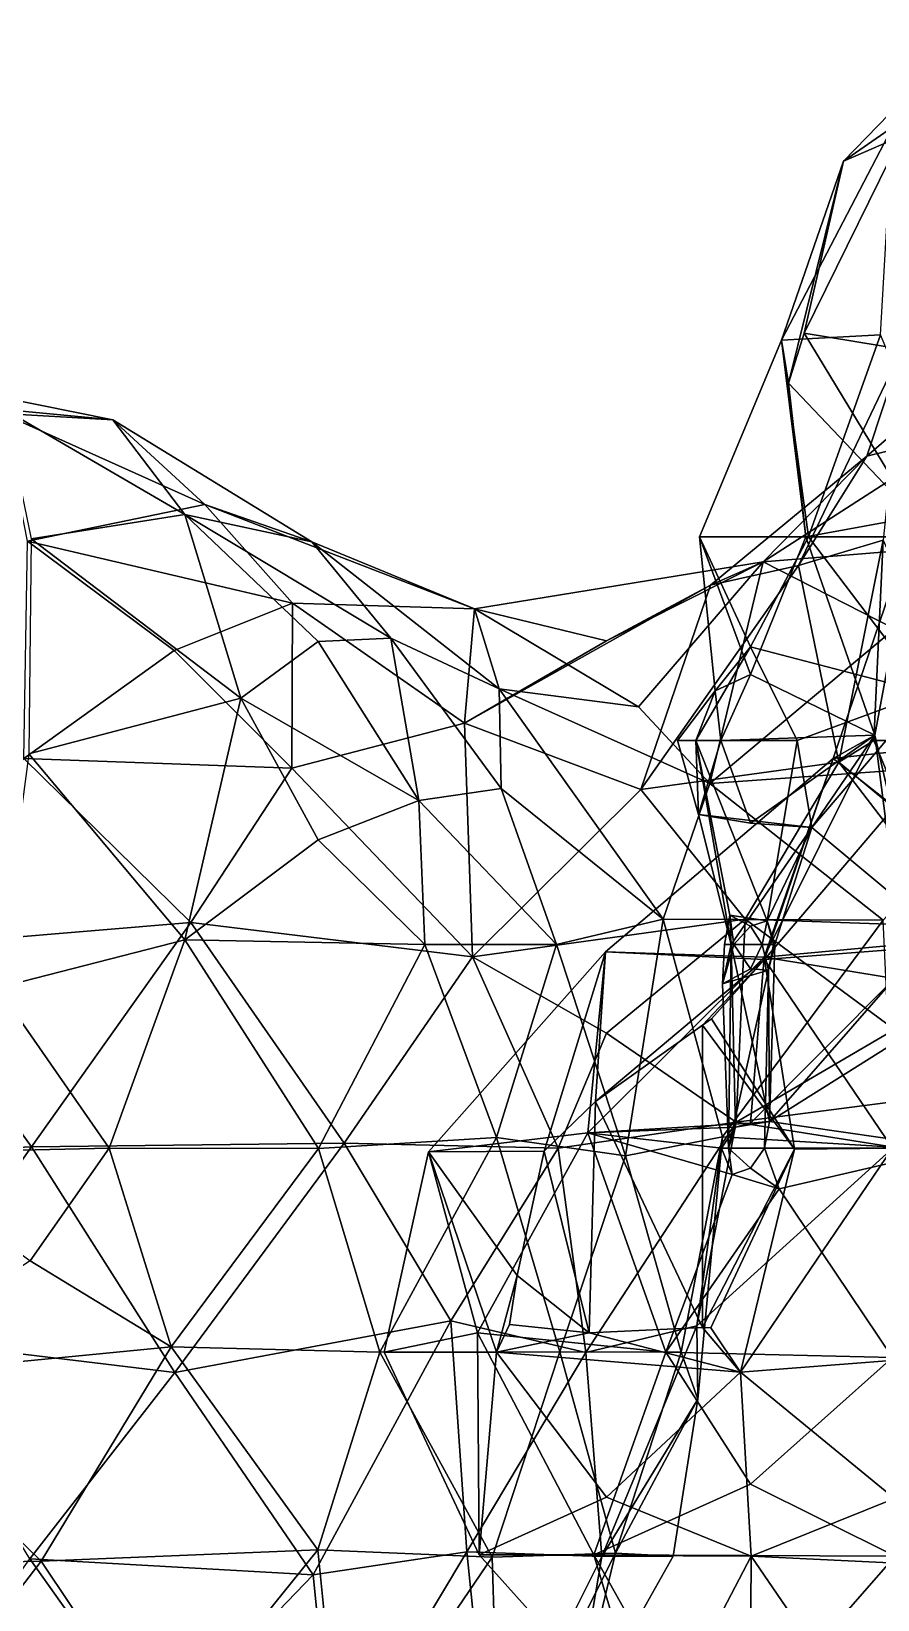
# Model space of a CAD drawing. Extents: x 290034 to 295698, y 4553723 to 4561693.
# Drawn here: x 293511.3 to 293585.3, y 4558778.4 to 4558915.5 of the extents above; entities that cross this region are included whole.
import ezdxf

# ---------------------------------------------------------------- set-up
doc = ezdxf.new("R2010")
doc.units = 0
doc.layers.add('Au_ppm_Pref_-_0_2', color=7, linetype='CONTINUOUS')

msp = doc.modelspace()

# ---------------------------------------------------------------- linework, layer by layer
at = {"layer": 'Au_ppm_Pref_-_0_2'}
for points in [[(293582.33, 4558904.13, 1906.52), (293593.35, 4558915.48, 1906.52), (293587.38, 4558906.31, 1912.26)], [(293582.33, 4558904.13, 1906.52), (293586.62, 4558907.1, 1900.61), (293593.35, 4558915.48, 1906.52)], [(293582.33, 4558904.13, 1906.52), (293576.91, 4558888.49, 1901.11), (293586.62, 4558907.1, 1900.61)], [(293586.62, 4558907.1, 1900.61), (293576.91, 4558888.49, 1901.11), (293585.57, 4558888.96, 1894.41)], [(293578.89, 4558889.1, 1911.97), (293587.38, 4558906.31, 1912.26), (293596.63, 4558886.17, 1914.75)], [(293578.89, 4558889.1, 1911.97), (293582.33, 4558904.13, 1906.52), (293587.38, 4558906.31, 1912.26)], [(293582.33, 4558904.13, 1906.52), (293577.53, 4558884.71, 1906.52), (293576.91, 4558888.49, 1901.11)], [(293578.89, 4558889.1, 1911.97), (293577.53, 4558884.71, 1906.52), (293582.33, 4558904.13, 1906.52)], [(293584.38, 4558878.33, 1816.23), (293598.29, 4558890.36, 1816.45), (293587.54, 4558887.93, 1823.49)], [(293598.29, 4558890.36, 1816.45), (293584.38, 4558878.33, 1816.23), (293592.92, 4558880.45, 1811.49)], [(293579.27, 4558871.28, 1895.1), (293585.57, 4558888.96, 1894.41), (293576.91, 4558888.49, 1901.11)], [(293588.63, 4558873.05, 1912.04), (293577.53, 4558884.71, 1906.52), (293578.89, 4558889.1, 1911.97)], [(293588.63, 4558873.05, 1912.04), (293578.89, 4558889.1, 1911.97), (293596.63, 4558886.17, 1914.75)], [(293579.27, 4558871.28, 1895.1), (293592.99, 4558871.28, 1891.62), (293585.57, 4558888.96, 1894.41)], [(293579.05, 4558871.28, 1905.8), (293569.75, 4558871.28, 1900.58), (293576.91, 4558888.49, 1901.11)], [(293569.75, 4558871.28, 1900.58), (293579.27, 4558871.28, 1895.1), (293576.91, 4558888.49, 1901.11)], [(293576.91, 4558888.49, 1901.11), (293577.53, 4558884.71, 1906.52), (293579.05, 4558871.28, 1905.8)], [(293587.54, 4558887.93, 1823.49), (293585.81, 4558870.99, 1829.4), (293578.41, 4558868.79, 1821.69)], [(293584.38, 4558878.33, 1816.23), (293587.54, 4558887.93, 1823.49), (293578.41, 4558868.79, 1821.69)], [(293508.8, 4558882.07, 1810.29), (293498.92, 4558885.44, 1805.57), (293518.44, 4558881.51, 1805.55)], [(293518.44, 4558881.51, 1805.55), (293498.92, 4558885.44, 1805.57), (293508.97, 4558882.41, 1800.79)], [(293588.63, 4558873.05, 1912.04), (293579.05, 4558871.28, 1905.8), (293577.53, 4558884.71, 1906.52)], [(293510.98, 4558870.9, 1817.17), (293508.8, 4558882.07, 1810.29), (293526.49, 4558874.11, 1811.79)], [(293518.44, 4558881.51, 1805.55), (293526.49, 4558874.11, 1811.79), (293508.8, 4558882.07, 1810.29)], [(293518.44, 4558881.51, 1805.55), (293508.97, 4558882.41, 1800.79), (293524.75, 4558873.25, 1799.51)], [(293511.29, 4558871.11, 1793.84), (293524.75, 4558873.25, 1799.51), (293508.97, 4558882.41, 1800.79)], [(293535.84, 4558870.85, 1805.5), (293526.49, 4558874.11, 1811.79), (293518.44, 4558881.51, 1805.55)], [(293535.84, 4558870.85, 1805.5), (293518.44, 4558881.51, 1805.55), (293524.75, 4558873.25, 1799.51)], [(293592.92, 4558880.45, 1811.49), (293584.38, 4558878.33, 1816.23), (293575.32, 4558869.1, 1812.07)], [(293592.92, 4558880.45, 1811.49), (293575.32, 4558869.1, 1812.07), (293599.36, 4558871.05, 1809.21)], [(293584.38, 4558878.33, 1816.23), (293578.41, 4558868.79, 1821.69), (293570.71, 4558867.07, 1817.43)], [(293584.38, 4558878.33, 1816.23), (293570.71, 4558867.07, 1817.43), (293575.32, 4558869.1, 1812.07)], [(293526.49, 4558874.11, 1811.79), (293534.14, 4558865.48, 1816.57), (293510.98, 4558870.9, 1817.17)], [(293534.14, 4558865.48, 1816.57), (293526.49, 4558874.11, 1811.79), (293550.06, 4558865, 1810.73)], [(293550.06, 4558865, 1810.73), (293526.49, 4558874.11, 1811.79), (293535.84, 4558870.85, 1805.5)], [(293529.65, 4558857.18, 1792.47), (293524.75, 4558873.25, 1799.51), (293511.29, 4558871.11, 1793.84)], [(293535.84, 4558870.85, 1805.5), (293524.75, 4558873.25, 1799.51), (293542.74, 4558862.42, 1799.62)], [(293542.74, 4558862.42, 1799.62), (293524.75, 4558873.25, 1799.51), (293536.41, 4558862.13, 1796.73)], [(293536.41, 4558862.13, 1796.73), (293524.75, 4558873.25, 1799.51), (293529.65, 4558857.18, 1792.47)], [(293579.05, 4558871.28, 1905.8), (293588.63, 4558873.05, 1912.04), (293585.07, 4558853.94, 1906.89)], [(293595.38, 4558853.47, 1914.36), (293581.44, 4558851.9, 1912.46), (293588.63, 4558873.05, 1912.04)], [(293588.63, 4558873.05, 1912.04), (293581.44, 4558851.9, 1912.46), (293585.07, 4558853.94, 1906.89)], [(293510.98, 4558870.9, 1817.17), (293523.81, 4558861.36, 1820.06), (293510.67, 4558851.92, 1822.79)], [(293534.14, 4558865.48, 1816.57), (293523.81, 4558861.36, 1820.06), (293510.98, 4558870.9, 1817.17)], [(293511.1, 4558852.32, 1787.9), (293529.65, 4558857.18, 1792.47), (293511.29, 4558871.11, 1793.84)], [(293574.2, 4558859.25, 1902.51), (293571.11, 4558857.84, 1900.58), (293569.75, 4558871.28, 1900.58)], [(293574.2, 4558859.25, 1902.51), (293569.75, 4558871.28, 1900.58), (293579.05, 4558871.28, 1905.8)], [(293574.2, 4558861.67, 1897.85), (293579.27, 4558871.28, 1895.1), (293569.75, 4558871.28, 1900.58)], [(293574.2, 4558861.67, 1897.85), (293569.75, 4558871.28, 1900.58), (293571.11, 4558857.84, 1900.58)], [(293585.07, 4558853.94, 1906.89), (293574.2, 4558859.25, 1902.51), (293579.05, 4558871.28, 1905.8)], [(293574.2, 4558861.67, 1897.85), (293589.63, 4558857.66, 1895.55), (293579.27, 4558871.28, 1895.1)], [(293575.32, 4558869.1, 1812.07), (293586.8, 4558863.24, 1808.24), (293599.36, 4558871.05, 1809.21)], [(293581.92, 4558851.58, 1824.33), (293578.41, 4558868.79, 1821.69), (293585.81, 4558870.99, 1829.4)], [(293589.63, 4558857.66, 1895.55), (293592.99, 4558871.28, 1891.62), (293579.27, 4558871.28, 1895.1)], [(293584.99, 4558853.47, 1829.31), (293581.92, 4558851.58, 1824.33), (293585.81, 4558870.99, 1829.4)], [(293593.53, 4558853.47, 1834.08), (293584.99, 4558853.47, 1829.31), (293585.81, 4558870.99, 1829.4)], [(293550.06, 4558865, 1810.73), (293535.84, 4558870.85, 1805.5), (293552.23, 4558858.01, 1804.12)], [(293542.74, 4558862.42, 1799.62), (293552.23, 4558858.01, 1804.12), (293535.84, 4558870.85, 1805.5)], [(293561.6, 4558862.19, 1814.4), (293550.06, 4558865, 1810.73), (293575.32, 4558869.1, 1812.07)], [(293575.32, 4558869.1, 1812.07), (293550.06, 4558865, 1810.73), (293564.42, 4558856.42, 1809.18)], [(293575.32, 4558869.1, 1812.07), (293570.71, 4558867.07, 1817.43), (293561.6, 4558862.19, 1814.4)], [(293564.42, 4558856.42, 1809.18), (293570.66, 4558849.72, 1806.54), (293575.32, 4558869.1, 1812.07)], [(293578.41, 4558868.79, 1821.69), (293581.92, 4558851.58, 1824.33), (293564.6, 4558849.19, 1820.53)], [(293570.71, 4558867.07, 1817.43), (293578.41, 4558868.79, 1821.69), (293564.6, 4558849.19, 1820.53)], [(293575.32, 4558869.1, 1812.07), (293570.66, 4558849.72, 1806.54), (293586.8, 4558863.24, 1808.24)], [(293570.71, 4558867.07, 1817.43), (293564.6, 4558849.19, 1820.53), (293549.18, 4558855.01, 1818.05)], [(293570.71, 4558867.07, 1817.43), (293549.18, 4558855.01, 1818.05), (293561.6, 4558862.19, 1814.4)], [(293534.09, 4558851.07, 1821.48), (293523.81, 4558861.36, 1820.06), (293534.14, 4558865.48, 1816.57)], [(293534.14, 4558865.48, 1816.57), (293549.18, 4558855.01, 1818.05), (293534.09, 4558851.07, 1821.48)], [(293550.06, 4558865, 1810.73), (293549.18, 4558855.01, 1818.05), (293534.14, 4558865.48, 1816.57)], [(293561.6, 4558862.19, 1814.4), (293549.18, 4558855.01, 1818.05), (293550.06, 4558865, 1810.73)], [(293552.23, 4558858.01, 1804.12), (293564.42, 4558856.42, 1809.18), (293550.06, 4558865, 1810.73)], [(293598.62, 4558851.72, 1807.59), (293586.8, 4558863.24, 1808.24), (293570.66, 4558849.72, 1806.54)], [(293534.09, 4558851.07, 1821.48), (293510.67, 4558851.92, 1822.79), (293523.81, 4558861.36, 1820.06)], [(293545.21, 4558848.25, 1795.51), (293536.41, 4558862.13, 1796.73), (293529.65, 4558857.18, 1792.47)], [(293542.74, 4558862.42, 1799.62), (293536.41, 4558862.13, 1796.73), (293545.21, 4558848.25, 1795.51)], [(293552.41, 4558849.28, 1799.62), (293552.23, 4558858.01, 1804.12), (293542.74, 4558862.42, 1799.62)], [(293552.41, 4558849.28, 1799.62), (293542.74, 4558862.42, 1799.62), (293545.21, 4558848.25, 1795.51)], [(293571.11, 4558857.84, 1900.58), (293569.43, 4558853.47, 1898.33), (293574.2, 4558861.67, 1897.85)], [(293574.2, 4558861.67, 1897.85), (293569.43, 4558853.47, 1898.33), (293578.29, 4558853.47, 1898.66)], [(293574.2, 4558861.67, 1897.85), (293578.29, 4558853.47, 1898.66), (293589.63, 4558857.66, 1895.55)], [(293574.2, 4558859.25, 1902.51), (293571.62, 4558853.47, 1901.8), (293571.11, 4558857.84, 1900.58)], [(293574.2, 4558859.25, 1902.51), (293585.07, 4558853.94, 1906.89), (293571.62, 4558853.47, 1901.8)], [(293511.1, 4558852.32, 1787.9), (293524.75, 4558836.06, 1787.16), (293529.65, 4558857.18, 1792.47)], [(293524.75, 4558836.06, 1787.16), (293536.41, 4558844.79, 1790.63), (293529.65, 4558857.18, 1792.47)], [(293545.21, 4558848.25, 1795.51), (293529.65, 4558857.18, 1792.47), (293536.41, 4558844.79, 1790.63)], [(293570.66, 4558849.72, 1806.54), (293564.42, 4558856.42, 1809.18), (293552.23, 4558858.01, 1804.12)], [(293570.66, 4558849.72, 1806.54), (293552.23, 4558858.01, 1804.12), (293566.57, 4558837.86, 1804.27)], [(293566.57, 4558837.86, 1804.27), (293552.23, 4558858.01, 1804.12), (293552.41, 4558849.28, 1799.62)], [(293571.62, 4558853.47, 1901.8), (293567.83, 4558853.47, 1900.58), (293571.11, 4558857.84, 1900.58)], [(293571.11, 4558857.84, 1900.58), (293567.83, 4558853.47, 1900.58), (293569.43, 4558853.47, 1898.33)], [(293579.56, 4558845.89, 1900.58), (293589.63, 4558857.66, 1895.55), (293578.29, 4558853.47, 1898.66)], [(293579.56, 4558845.89, 1900.58), (293588.67, 4558838.29, 1900.58), (293589.63, 4558857.66, 1895.55)], [(293549.9, 4558834.58, 1822.01), (293534.09, 4558851.07, 1821.48), (293549.18, 4558855.01, 1818.05)], [(293564.6, 4558849.19, 1820.53), (293549.9, 4558834.58, 1822.01), (293549.18, 4558855.01, 1818.05)], [(293571.62, 4558853.47, 1901.8), (293569.65, 4558847.02, 1900.58), (293567.83, 4558853.47, 1900.58)], [(293567.83, 4558853.47, 1900.58), (293569.65, 4558847.02, 1900.58), (293569.43, 4558853.47, 1898.33)], [(293569.43, 4558853.47, 1898.33), (293569.65, 4558847.02, 1900.58), (293572.51, 4558835.65, 1895.44)], [(293569.43, 4558853.47, 1898.33), (293572.51, 4558835.65, 1895.44), (293572.4, 4558838.21, 1894.64)], [(293569.43, 4558853.47, 1898.33), (293572.4, 4558838.21, 1894.64), (293575.67, 4558837.72, 1894.64)], [(293569.43, 4558853.47, 1898.33), (293575.67, 4558837.72, 1894.64), (293578.29, 4558853.47, 1898.66)], [(293571.62, 4558853.47, 1901.8), (293574.2, 4558846.26, 1902.99), (293569.65, 4558847.02, 1900.58)], [(293571.62, 4558853.47, 1901.8), (293585.07, 4558853.94, 1906.89), (293574.2, 4558846.26, 1902.99)], [(293579.56, 4558845.89, 1900.58), (293574.2, 4558846.26, 1902.99), (293585.07, 4558853.94, 1906.89)], [(293587.41, 4558835.65, 1900.87), (293585.07, 4558853.94, 1906.89), (293575.41, 4558834.53, 1906.78)], [(293581.44, 4558851.9, 1912.46), (293575.41, 4558834.53, 1906.78), (293585.07, 4558853.94, 1906.89)], [(293579.56, 4558845.89, 1900.58), (293578.29, 4558853.47, 1898.66), (293575.67, 4558837.72, 1894.64)], [(293579.56, 4558845.89, 1900.58), (293585.07, 4558853.94, 1906.89), (293588.67, 4558838.29, 1900.58)], [(293595.38, 4558853.47, 1914.36), (293586.8, 4558847.69, 1916.48), (293581.44, 4558851.9, 1912.46)], [(293584.99, 4558853.47, 1829.31), (293590.33, 4558840.63, 1829.31), (293581.92, 4558851.58, 1824.33)], [(293590.33, 4558840.63, 1829.31), (293584.99, 4558853.47, 1829.31), (293593.53, 4558853.47, 1834.08)], [(293588.67, 4558838.29, 1900.58), (293585.07, 4558853.94, 1906.89), (293587.41, 4558835.65, 1900.87)], [(293510.67, 4558851.92, 1822.79), (293525.26, 4558837.57, 1823.94), (293498.74, 4558835.36, 1825.27)], [(293511.1, 4558852.32, 1787.9), (293508.35, 4558831.87, 1784.4), (293524.75, 4558836.06, 1787.16)], [(293534.09, 4558851.07, 1821.48), (293525.26, 4558837.57, 1823.94), (293510.67, 4558851.92, 1822.79)], [(293581.44, 4558851.9, 1912.46), (293575.44, 4558834.34, 1917.38), (293561.52, 4558835.02, 1912.44)], [(293581.44, 4558851.9, 1912.46), (293561.52, 4558835.02, 1912.44), (293575.41, 4558834.53, 1906.78)], [(293598.62, 4558851.72, 1807.59), (293570.66, 4558849.72, 1806.54), (293585.8, 4558837.78, 1807.59)], [(293586.8, 4558847.69, 1916.48), (293575.44, 4558834.34, 1917.38), (293581.44, 4558851.9, 1912.46)], [(293549.9, 4558834.58, 1822.01), (293525.26, 4558837.57, 1823.94), (293534.09, 4558851.07, 1821.48)], [(293564.6, 4558849.19, 1820.53), (293581.92, 4558851.58, 1824.33), (293573.73, 4558837.87, 1821.36)], [(293599.55, 4558836.97, 1823.05), (293573.73, 4558837.87, 1821.36), (293581.92, 4558851.58, 1824.33)], [(293581.92, 4558851.58, 1824.33), (293590.33, 4558840.63, 1829.31), (293599.55, 4558836.97, 1823.05)], [(293552.41, 4558849.28, 1799.62), (293545.21, 4558848.25, 1795.51), (293557.23, 4558835.65, 1798.22)], [(293573.73, 4558837.87, 1821.36), (293549.9, 4558834.58, 1822.01), (293564.6, 4558849.19, 1820.53)], [(293557.23, 4558835.65, 1798.22), (293566.57, 4558837.86, 1804.27), (293552.41, 4558849.28, 1799.62)], [(293566.57, 4558837.86, 1804.27), (293585.8, 4558837.78, 1807.59), (293570.66, 4558849.72, 1806.54)], [(293545.21, 4558848.25, 1795.51), (293536.41, 4558844.79, 1790.63), (293545.72, 4558835.65, 1792.23)], [(293545.72, 4558835.65, 1792.23), (293557.23, 4558835.65, 1798.22), (293545.21, 4558848.25, 1795.51)], [(293586.8, 4558847.69, 1916.48), (293598.17, 4558836.09, 1918.72), (293575.44, 4558834.34, 1917.38)], [(293579.56, 4558845.89, 1900.58), (293569.65, 4558847.02, 1900.58), (293574.2, 4558846.26, 1902.99)], [(293579.56, 4558845.89, 1900.58), (293572.51, 4558835.65, 1895.44), (293569.65, 4558847.02, 1900.58)], [(293579.56, 4558845.89, 1900.58), (293576.33, 4558835.65, 1895.65), (293572.51, 4558835.65, 1895.44)], [(293579.56, 4558845.89, 1900.58), (293575.67, 4558837.72, 1894.64), (293576.33, 4558835.65, 1895.65)], [(293536.41, 4558844.79, 1790.63), (293524.75, 4558836.06, 1787.16), (293545.72, 4558835.65, 1792.23)], [(293572.51, 4558835.65, 1895.44), (293571.92, 4558835.65, 1894.64), (293572.4, 4558838.21, 1894.64)], [(293572.4, 4558838.21, 1894.64), (293571.92, 4558835.65, 1894.64), (293572.74, 4558835.65, 1893.95)], [(293575.67, 4558837.72, 1894.64), (293572.4, 4558838.21, 1894.64), (293574.2, 4558837.26, 1894.11)], [(293572.4, 4558838.21, 1894.64), (293572.74, 4558835.65, 1893.95), (293574.2, 4558837.26, 1894.11)], [(293525.26, 4558837.57, 1823.94), (293511.34, 4558817.95, 1825.7), (293498.74, 4558835.36, 1825.27)], [(293525.26, 4558837.57, 1823.94), (293538.67, 4558818.27, 1823.89), (293511.34, 4558817.95, 1825.7)], [(293525.26, 4558837.57, 1823.94), (293549.9, 4558834.58, 1822.01), (293538.67, 4558818.27, 1823.89)], [(293573.73, 4558837.87, 1821.36), (293561.6, 4558827.89, 1820.02), (293549.9, 4558834.58, 1822.01)], [(293566.57, 4558837.86, 1804.27), (293557.23, 4558835.65, 1798.22), (293563.26, 4558817.17, 1798.91)], [(293573.73, 4558837.87, 1821.36), (293572.96, 4558820.12, 1817.06), (293561.6, 4558827.89, 1820.02)], [(293571.76, 4558818.84, 1805.52), (293566.57, 4558837.86, 1804.27), (293563.26, 4558817.17, 1798.91)], [(293571.76, 4558818.84, 1805.52), (293585.8, 4558837.78, 1807.59), (293566.57, 4558837.86, 1804.27)], [(293586.74, 4558817.93, 1811.51), (293585.8, 4558837.78, 1807.59), (293571.76, 4558818.84, 1805.52)], [(293574.2, 4558837.26, 1894.11), (293572.74, 4558835.65, 1893.95), (293575.22, 4558835.65, 1894.17)], [(293573.73, 4558837.87, 1821.36), (293586.8, 4558828.22, 1819.91), (293572.96, 4558820.12, 1817.06)], [(293599.55, 4558836.97, 1823.05), (293586.8, 4558828.22, 1819.91), (293573.73, 4558837.87, 1821.36)], [(293575.67, 4558837.72, 1894.64), (293574.2, 4558837.26, 1894.11), (293575.22, 4558835.65, 1894.17)], [(293575.67, 4558837.72, 1894.64), (293575.22, 4558835.65, 1894.17), (293576.22, 4558835.65, 1894.64)], [(293576.33, 4558835.65, 1895.65), (293575.67, 4558837.72, 1894.64), (293576.22, 4558835.65, 1894.64)], [(293485.39, 4558816.75, 1823.87), (293498.74, 4558835.36, 1825.27), (293511.34, 4558817.95, 1825.7)], [(293508.35, 4558831.87, 1784.4), (293518.11, 4558817.83, 1784.48), (293524.75, 4558836.06, 1787.16)], [(293518.11, 4558817.83, 1784.48), (293536.44, 4558817.82, 1787.72), (293524.75, 4558836.06, 1787.16)], [(293536.44, 4558817.82, 1787.72), (293545.72, 4558835.65, 1792.23), (293524.75, 4558836.06, 1787.16)], [(293536.44, 4558817.82, 1787.72), (293551.99, 4558818.77, 1792.37), (293545.72, 4558835.65, 1792.23)], [(293557.23, 4558835.65, 1798.22), (293545.72, 4558835.65, 1792.23), (293551.99, 4558818.77, 1792.37)], [(293557.23, 4558835.65, 1798.22), (293551.99, 4558818.77, 1792.37), (293563.26, 4558817.17, 1798.91)], [(293572.51, 4558835.65, 1895.44), (293572.28, 4558817.83, 1899.68), (293571.76, 4558832.2, 1894.64)], [(293572.51, 4558835.65, 1895.44), (293571.76, 4558832.2, 1894.64), (293571.92, 4558835.65, 1894.64)], [(293571.92, 4558835.65, 1894.64), (293571.76, 4558832.2, 1894.64), (293572.74, 4558835.65, 1893.95)], [(293571.76, 4558832.2, 1894.64), (293574.2, 4558833.53, 1893.94), (293572.74, 4558835.65, 1893.95)], [(293572.51, 4558835.65, 1895.44), (293572.89, 4558819.69, 1900.58), (293572.28, 4558817.83, 1899.68)], [(293575.87, 4558820.19, 1900.58), (293572.89, 4558819.69, 1900.58), (293572.51, 4558835.65, 1895.44)], [(293575.87, 4558820.19, 1900.58), (293572.51, 4558835.65, 1895.44), (293576.33, 4558835.65, 1895.65)], [(293575.22, 4558835.65, 1894.17), (293572.74, 4558835.65, 1893.95), (293574.2, 4558833.53, 1893.94)], [(293575.78, 4558833.42, 1894.64), (293575.22, 4558835.65, 1894.17), (293574.2, 4558833.53, 1893.94)], [(293575.78, 4558833.42, 1894.64), (293576.22, 4558835.65, 1894.64), (293575.22, 4558835.65, 1894.17)], [(293586.8, 4558832.69, 1901.57), (293587.41, 4558835.65, 1900.87), (293575.41, 4558834.53, 1906.78)], [(293598.17, 4558836.09, 1918.72), (293586.62, 4558817.85, 1918.85), (293575.44, 4558834.34, 1917.38)], [(293575.87, 4558820.19, 1900.58), (293576.33, 4558835.65, 1895.65), (293575.78, 4558833.42, 1894.64)], [(293576.33, 4558835.65, 1895.65), (293576.22, 4558835.65, 1894.64), (293575.78, 4558833.42, 1894.64)], [(293549.9, 4558834.58, 1822.01), (293557.37, 4558817.83, 1821.38), (293538.67, 4558818.27, 1823.89)], [(293561.52, 4558835.02, 1912.44), (293556.17, 4558817.58, 1916.88), (293546.04, 4558817.51, 1912.54)], [(293561.52, 4558835.02, 1912.44), (293546.04, 4558817.51, 1912.54), (293559.97, 4558819.18, 1905.79)], [(293549.9, 4558834.58, 1822.01), (293561.6, 4558827.89, 1820.02), (293557.37, 4558817.83, 1821.38)], [(293561.52, 4558835.02, 1912.44), (293560.66, 4558821.93, 1917.13), (293556.17, 4558817.58, 1916.88)], [(293559.97, 4558819.18, 1905.79), (293575.41, 4558834.53, 1906.78), (293561.52, 4558835.02, 1912.44)], [(293559.97, 4558819.18, 1905.79), (293574.2, 4558820.02, 1901.31), (293575.41, 4558834.53, 1906.78)], [(293561.52, 4558835.02, 1912.44), (293575.44, 4558834.34, 1917.38), (293560.66, 4558821.93, 1917.13)], [(293560.66, 4558821.93, 1917.13), (293575.44, 4558834.34, 1917.38), (293570, 4558828.59, 1917.74)], [(293570, 4558828.59, 1917.74), (293575.44, 4558834.34, 1917.38), (293570.78, 4558829.16, 1917.79)], [(293570.78, 4558829.16, 1917.79), (293575.44, 4558834.34, 1917.38), (293578.05, 4558817.77, 1918.8)], [(293586.8, 4558832.69, 1901.57), (293575.41, 4558834.53, 1906.78), (293574.2, 4558820.02, 1901.31)], [(293578.05, 4558817.77, 1918.8), (293575.44, 4558834.34, 1917.38), (293586.62, 4558817.85, 1918.85)], [(293571.76, 4558832.2, 1894.64), (293575.78, 4558833.42, 1894.64), (293574.2, 4558833.53, 1893.94)], [(293572.28, 4558817.83, 1899.68), (293575.78, 4558833.42, 1894.64), (293571.76, 4558832.2, 1894.64)], [(293572.28, 4558817.83, 1899.68), (293575.42, 4558817.83, 1900.01), (293575.78, 4558833.42, 1894.64)], [(293586.8, 4558832.69, 1901.57), (293574.2, 4558820.02, 1901.31), (293575.87, 4558820.19, 1900.58)], [(293575.87, 4558820.19, 1900.58), (293575.78, 4558833.42, 1894.64), (293575.42, 4558817.83, 1900.01)], [(293591.01, 4558829.7, 1900.58), (293586.8, 4558832.69, 1901.57), (293575.87, 4558820.19, 1900.58)], [(293498.67, 4558817.42, 1784.19), (293518.11, 4558817.83, 1784.48), (293508.35, 4558831.87, 1784.4)], [(293570, 4558828.59, 1917.74), (293570, 4558802.16, 1918.67), (293560.66, 4558821.93, 1917.13)], [(293570.78, 4558829.16, 1917.79), (293578.05, 4558817.77, 1918.8), (293570, 4558828.59, 1917.74)], [(293570, 4558802.16, 1918.67), (293570, 4558828.59, 1917.74), (293578.05, 4558817.77, 1918.8)], [(293575.87, 4558820.19, 1900.58), (293592.05, 4558817.83, 1897.12), (293591.01, 4558829.7, 1900.58)], [(293557.37, 4558817.83, 1821.38), (293561.6, 4558827.89, 1820.02), (293572.96, 4558820.12, 1817.06)], [(293596.75, 4558823.22, 1816.89), (293572.96, 4558820.12, 1817.06), (293586.8, 4558828.22, 1819.91)], [(293572.96, 4558820.12, 1817.06), (293596.75, 4558823.22, 1816.89), (293586.74, 4558817.93, 1811.51)], [(293556.17, 4558817.58, 1916.88), (293560.66, 4558821.93, 1917.13), (293560.1, 4558801.71, 1917.79)], [(293560.66, 4558821.93, 1917.13), (293570, 4558802.16, 1918.67), (293560.1, 4558801.71, 1917.79)], [(293575.87, 4558820.19, 1900.58), (293574.2, 4558820.02, 1901.31), (293572.89, 4558819.69, 1900.58)], [(293575.87, 4558820.19, 1900.58), (293575.42, 4558817.83, 1900.01), (293592.05, 4558817.83, 1897.12)], [(293550.34, 4558801.69, 1906.8), (293559.97, 4558819.18, 1905.79), (293546.04, 4558817.51, 1912.54)], [(293566.79, 4558800.01, 1903.03), (293559.97, 4558819.18, 1905.79), (293550.34, 4558801.69, 1906.8)], [(293572.96, 4558820.12, 1817.06), (293559.8, 4558799.98, 1817.15), (293557.37, 4558817.83, 1821.38)], [(293572.96, 4558820.12, 1817.06), (293569.5, 4558802.31, 1810.77), (293559.8, 4558799.98, 1817.15)], [(293574.2, 4558820.02, 1901.31), (293559.97, 4558819.18, 1905.79), (293572.89, 4558819.69, 1900.58)], [(293572.89, 4558819.69, 1900.58), (293559.97, 4558819.18, 1905.79), (293571.67, 4558817.83, 1900.58)], [(293572.59, 4558815.55, 1900.58), (293571.67, 4558817.83, 1900.58), (293559.97, 4558819.18, 1905.79)], [(293572.59, 4558815.55, 1900.58), (293559.97, 4558819.18, 1905.79), (293566.79, 4558800.01, 1903.03)], [(293571.76, 4558818.84, 1805.52), (293563.26, 4558817.17, 1798.91), (293568.13, 4558800.01, 1801.01)], [(293571.76, 4558818.84, 1805.52), (293568.13, 4558800.01, 1801.01), (293569.6, 4558795.91, 1805.55)], [(293572.96, 4558820.12, 1817.06), (293586.74, 4558817.93, 1811.51), (293569.5, 4558802.31, 1810.77)], [(293586.74, 4558817.93, 1811.51), (293571.76, 4558818.84, 1805.52), (293569.5, 4558802.31, 1810.77)], [(293569.5, 4558802.31, 1810.77), (293571.76, 4558818.84, 1805.52), (293569.6, 4558795.91, 1805.55)], [(293572.89, 4558819.69, 1900.58), (293571.67, 4558817.83, 1900.58), (293572.28, 4558817.83, 1899.68)], [(293499.48, 4558801.19, 1822.98), (293485.39, 4558816.75, 1823.87), (293511.34, 4558817.95, 1825.7)], [(293498.67, 4558817.42, 1784.19), (293511.21, 4558807.99, 1784.46), (293518.11, 4558817.83, 1784.48)], [(293499.48, 4558801.19, 1822.98), (293511.34, 4558817.95, 1825.7), (293523.85, 4558798.24, 1824.12)], [(293511.21, 4558807.99, 1784.46), (293523.55, 4558800.47, 1785.48), (293518.11, 4558817.83, 1784.48)], [(293538.67, 4558818.27, 1823.89), (293523.85, 4558798.24, 1824.12), (293511.34, 4558817.95, 1825.7)], [(293523.55, 4558800.47, 1785.48), (293536.44, 4558817.82, 1787.72), (293518.11, 4558817.83, 1784.48)], [(293523.55, 4558800.47, 1785.48), (293541.79, 4558800.01, 1788.33), (293536.44, 4558817.82, 1787.72)], [(293538.67, 4558818.27, 1823.89), (293548.01, 4558802.74, 1821.99), (293523.85, 4558798.24, 1824.12)], [(293536.44, 4558817.82, 1787.72), (293541.79, 4558800.01, 1788.33), (293551.99, 4558818.77, 1792.37)], [(293557.37, 4558817.83, 1821.38), (293548.01, 4558802.74, 1821.99), (293538.67, 4558818.27, 1823.89)], [(293551.99, 4558818.77, 1792.37), (293541.79, 4558800.01, 1788.33), (293557.54, 4558800.03, 1793.89)], [(293542.17, 4558800.01, 1912.46), (293546.04, 4558817.51, 1912.54), (293551.98, 4558800.01, 1917)], [(293550.34, 4558801.69, 1906.8), (293546.04, 4558817.51, 1912.54), (293542.17, 4558800.01, 1912.46)], [(293546.04, 4558817.51, 1912.54), (293556.17, 4558817.58, 1916.88), (293553.8, 4558806.72, 1917.05)], [(293546.04, 4558817.51, 1912.54), (293553.8, 4558806.72, 1917.05), (293551.98, 4558800.01, 1917)], [(293557.37, 4558817.83, 1821.38), (293559.8, 4558799.98, 1817.15), (293548.01, 4558802.74, 1821.99)], [(293557.54, 4558800.03, 1793.89), (293563.26, 4558817.17, 1798.91), (293551.99, 4558818.77, 1792.37)], [(293556.17, 4558817.58, 1916.88), (293560.1, 4558801.71, 1917.79), (293553.8, 4558806.72, 1917.05)], [(293570.74, 4558802.14, 1918.74), (293570, 4558802.16, 1918.67), (293578.05, 4558817.77, 1918.8)], [(293570.74, 4558802.14, 1918.74), (293578.05, 4558817.77, 1918.8), (293573.34, 4558798.26, 1918.75)], [(293571.67, 4558817.83, 1900.58), (293572.59, 4558815.55, 1900.58), (293572.28, 4558817.83, 1899.68)], [(293572.59, 4558815.55, 1900.58), (293574.2, 4558816.1, 1900.01), (293572.28, 4558817.83, 1899.68)], [(293575.42, 4558817.83, 1900.01), (293572.28, 4558817.83, 1899.68), (293574.2, 4558816.1, 1900.01)], [(293586.62, 4558817.85, 1918.85), (293573.34, 4558798.26, 1918.75), (293578.05, 4558817.77, 1918.8)], [(293586.62, 4558817.85, 1918.85), (293595.93, 4558800.01, 1913.83), (293573.34, 4558798.26, 1918.75)], [(293576.7, 4558814.3, 1900.58), (293575.42, 4558817.83, 1900.01), (293574.2, 4558816.1, 1900.01)], [(293576.7, 4558814.3, 1900.58), (293592.05, 4558817.83, 1897.12), (293575.42, 4558817.83, 1900.01)], [(293576.7, 4558814.3, 1900.58), (293586.62, 4558799.55, 1901.85), (293592.05, 4558817.83, 1897.12)], [(293568.13, 4558800.01, 1801.01), (293563.26, 4558817.17, 1798.91), (293557.54, 4558800.03, 1793.89)], [(293572.59, 4558815.55, 1900.58), (293576.7, 4558814.3, 1900.58), (293574.2, 4558816.1, 1900.01)], [(293576.7, 4558814.3, 1900.58), (293572.59, 4558815.55, 1900.58), (293566.79, 4558800.01, 1903.03)], [(293576.7, 4558814.3, 1900.58), (293566.79, 4558800.01, 1903.03), (293586.62, 4558799.55, 1901.85)], [(293495.74, 4558797.78, 1786.24), (293523.55, 4558800.47, 1785.48), (293511.21, 4558807.99, 1784.46)], [(293553.8, 4558806.72, 1917.05), (293553.13, 4558802.42, 1917.23), (293551.98, 4558800.01, 1917)], [(293560.1, 4558801.71, 1917.79), (293553.13, 4558802.42, 1917.23), (293553.8, 4558806.72, 1917.05)], [(293548.01, 4558802.74, 1821.99), (293535.95, 4558780.55, 1822), (293523.85, 4558798.24, 1824.12)], [(293548.01, 4558802.74, 1821.99), (293549.41, 4558782.56, 1818.7), (293535.95, 4558780.55, 1822)], [(293549.41, 4558782.56, 1818.7), (293548.01, 4558802.74, 1821.99), (293559.8, 4558799.98, 1817.15)], [(293553.13, 4558802.42, 1917.23), (293560.1, 4558801.71, 1917.79), (293551.98, 4558800.01, 1917)], [(293511.19, 4558781.94, 1822.58), (293499.48, 4558801.19, 1822.98), (293523.85, 4558798.24, 1824.12)], [(293542.17, 4558800.01, 1912.46), (293550.47, 4558782.28, 1911.95), (293550.34, 4558801.69, 1906.8)], [(293550.47, 4558782.28, 1911.95), (293560.49, 4558782.29, 1906.48), (293550.34, 4558801.69, 1906.8)], [(293550.34, 4558801.69, 1906.8), (293560.49, 4558782.29, 1906.48), (293566.79, 4558800.01, 1903.03)], [(293551.98, 4558800.01, 1917), (293560.1, 4558801.71, 1917.79), (293573.34, 4558798.26, 1918.75)], [(293559.8, 4558799.98, 1817.15), (293569.5, 4558802.31, 1810.77), (293561.21, 4558782.16, 1811.54)], [(293560.1, 4558801.71, 1917.79), (293570, 4558802.16, 1918.67), (293573.34, 4558798.26, 1918.75)], [(293569.5, 4558802.31, 1810.77), (293569.6, 4558795.91, 1805.55), (293561.21, 4558782.16, 1811.54)], [(293570, 4558802.16, 1918.67), (293570.74, 4558802.14, 1918.74), (293573.34, 4558798.26, 1918.75)], [(293512.18, 4558781.73, 1787.36), (293523.55, 4558800.47, 1785.48), (293495.74, 4558797.78, 1786.24)], [(293523.55, 4558800.47, 1785.48), (293512.18, 4558781.73, 1787.36), (293536.38, 4558782.73, 1788.74)], [(293536.38, 4558782.73, 1788.74), (293541.79, 4558800.01, 1788.33), (293523.55, 4558800.47, 1785.48)], [(293536.38, 4558782.73, 1788.74), (293551.6, 4558782.08, 1792.54), (293541.79, 4558800.01, 1788.33)], [(293541.79, 4558800.01, 1788.33), (293551.6, 4558782.08, 1792.54), (293557.54, 4558800.03, 1793.89)], [(293542.17, 4558800.01, 1912.46), (293551.98, 4558800.01, 1917), (293550.47, 4558782.28, 1911.95)], [(293559.8, 4558799.98, 1817.15), (293561.21, 4558782.16, 1811.54), (293549.41, 4558782.56, 1818.7)], [(293550.47, 4558782.28, 1911.95), (293551.98, 4558800.01, 1917), (293561.6, 4558787.34, 1916.69)], [(293557.54, 4558800.03, 1793.89), (293551.6, 4558782.08, 1792.54), (293562.4, 4558782.43, 1799.51)], [(293561.6, 4558787.34, 1916.69), (293551.98, 4558800.01, 1917), (293573.34, 4558798.26, 1918.75)], [(293568.13, 4558800.01, 1801.01), (293557.54, 4558800.03, 1793.89), (293562.4, 4558782.43, 1799.51)], [(293566.79, 4558800.01, 1903.03), (293560.49, 4558782.29, 1906.48), (293574.2, 4558788.48, 1902.68)], [(293569.6, 4558795.91, 1805.55), (293568.13, 4558800.01, 1801.01), (293562.4, 4558782.43, 1799.51)], [(293566.79, 4558800.01, 1903.03), (293574.2, 4558788.48, 1902.68), (293586.62, 4558799.55, 1901.85)], [(293586.8, 4558787.21, 1916.73), (293573.34, 4558798.26, 1918.75), (293595.93, 4558800.01, 1913.83)], [(293511.19, 4558781.94, 1822.58), (293523.85, 4558798.24, 1824.12), (293535.95, 4558780.55, 1822)], [(293561.6, 4558787.34, 1916.69), (293573.34, 4558798.26, 1918.75), (293574.26, 4558782.19, 1915.35)], [(293573.34, 4558798.26, 1918.75), (293586.8, 4558787.21, 1916.73), (293574.26, 4558782.19, 1915.35)], [(293586.62, 4558799.55, 1901.85), (293574.2, 4558788.48, 1902.68), (293586.86, 4558782.19, 1903.63)], [(293495.74, 4558797.78, 1786.24), (293486.99, 4558781.25, 1789.37), (293512.18, 4558781.73, 1787.36)], [(293561.21, 4558782.16, 1811.54), (293569.6, 4558795.91, 1805.55), (293567.45, 4558782.19, 1805.55)], [(293569.6, 4558795.91, 1805.55), (293562.4, 4558782.43, 1799.51), (293567.45, 4558782.19, 1805.55)], [(293550.47, 4558782.28, 1911.95), (293561.6, 4558787.34, 1916.69), (293574.26, 4558782.19, 1915.35)], [(293560.49, 4558782.29, 1906.48), (293586.86, 4558782.19, 1903.63), (293574.2, 4558788.48, 1902.68)], [(293599.7, 4558780.95, 1911.91), (293574.26, 4558782.19, 1915.35), (293586.8, 4558787.21, 1916.73)], [(293522.27, 4558766.32, 1822), (293501.31, 4558767.97, 1820.9), (293511.19, 4558781.94, 1822.58)], [(293511.19, 4558781.94, 1822.58), (293535.95, 4558780.55, 1822), (293522.27, 4558766.32, 1822)], [(293536.38, 4558782.73, 1788.74), (293512.18, 4558781.73, 1787.36), (293522.79, 4558765.88, 1788.72)], [(293522.79, 4558765.88, 1788.72), (293538.38, 4558762.63, 1792.44), (293536.38, 4558782.73, 1788.74)], [(293537.7, 4558763.02, 1818.39), (293535.95, 4558780.55, 1822), (293549.41, 4558782.56, 1818.7)], [(293536.38, 4558782.73, 1788.74), (293538.38, 4558762.63, 1792.44), (293551.6, 4558782.08, 1792.54)], [(293551.43, 4558762.62, 1811.28), (293537.7, 4558763.02, 1818.39), (293549.41, 4558782.56, 1818.7)], [(293538.38, 4558762.63, 1792.44), (293552.23, 4558762.16, 1799.85), (293551.6, 4558782.08, 1792.54)], [(293561.21, 4558782.16, 1811.54), (293551.43, 4558762.62, 1811.28), (293549.41, 4558782.56, 1818.7)], [(293565.55, 4558765.48, 1911.8), (293560.49, 4558782.29, 1906.48), (293550.47, 4558782.28, 1911.95)], [(293565.55, 4558765.48, 1911.8), (293550.47, 4558782.28, 1911.95), (293574.26, 4558782.19, 1915.35)], [(293558.52, 4558766.32, 1805.55), (293551.43, 4558762.62, 1811.28), (293561.21, 4558782.16, 1811.54)], [(293552.23, 4558762.16, 1799.85), (293562.4, 4558782.43, 1799.51), (293551.6, 4558782.08, 1792.54)], [(293552.23, 4558762.16, 1799.85), (293558.52, 4558766.32, 1805.55), (293562.4, 4558782.43, 1799.51)], [(293567.45, 4558782.19, 1805.55), (293562.4, 4558782.43, 1799.51), (293558.52, 4558766.32, 1805.55)], [(293561.21, 4558782.16, 1811.54), (293567.45, 4558782.19, 1805.55), (293558.52, 4558766.32, 1805.55)], [(293570.83, 4558763.87, 1904.8), (293560.49, 4558782.29, 1906.48), (293565.55, 4558765.48, 1911.8)], [(293560.49, 4558782.29, 1906.48), (293570.83, 4558763.87, 1904.8), (293586.86, 4558782.19, 1903.63)], [(293565.55, 4558765.48, 1911.8), (293574.26, 4558782.19, 1915.35), (293574.2, 4558772.67, 1915.64)], [(293586.3, 4558763.9, 1901.9), (293586.86, 4558782.19, 1903.63), (293570.83, 4558763.87, 1904.8)], [(293574.2, 4558772.67, 1915.64), (293574.26, 4558782.19, 1915.35), (293583.67, 4558768.43, 1915.29)], [(293599.7, 4558780.95, 1911.91), (293583.67, 4558768.43, 1915.29), (293574.26, 4558782.19, 1915.35)], [(293486.99, 4558781.25, 1789.37), (293498.41, 4558763.82, 1789.31), (293512.18, 4558781.73, 1787.36)], [(293498.41, 4558763.82, 1789.31), (293522.79, 4558765.88, 1788.72), (293512.18, 4558781.73, 1787.36)], [(293537.7, 4558763.02, 1818.39), (293522.27, 4558766.32, 1822), (293535.95, 4558780.55, 1822)], [(293599.7, 4558780.95, 1911.91), (293599.42, 4558764.36, 1918.39), (293583.67, 4558768.43, 1915.29)]]:
    msp.add_3dface(points, dxfattribs=at)

doc.saveas('drawing.dxf')
